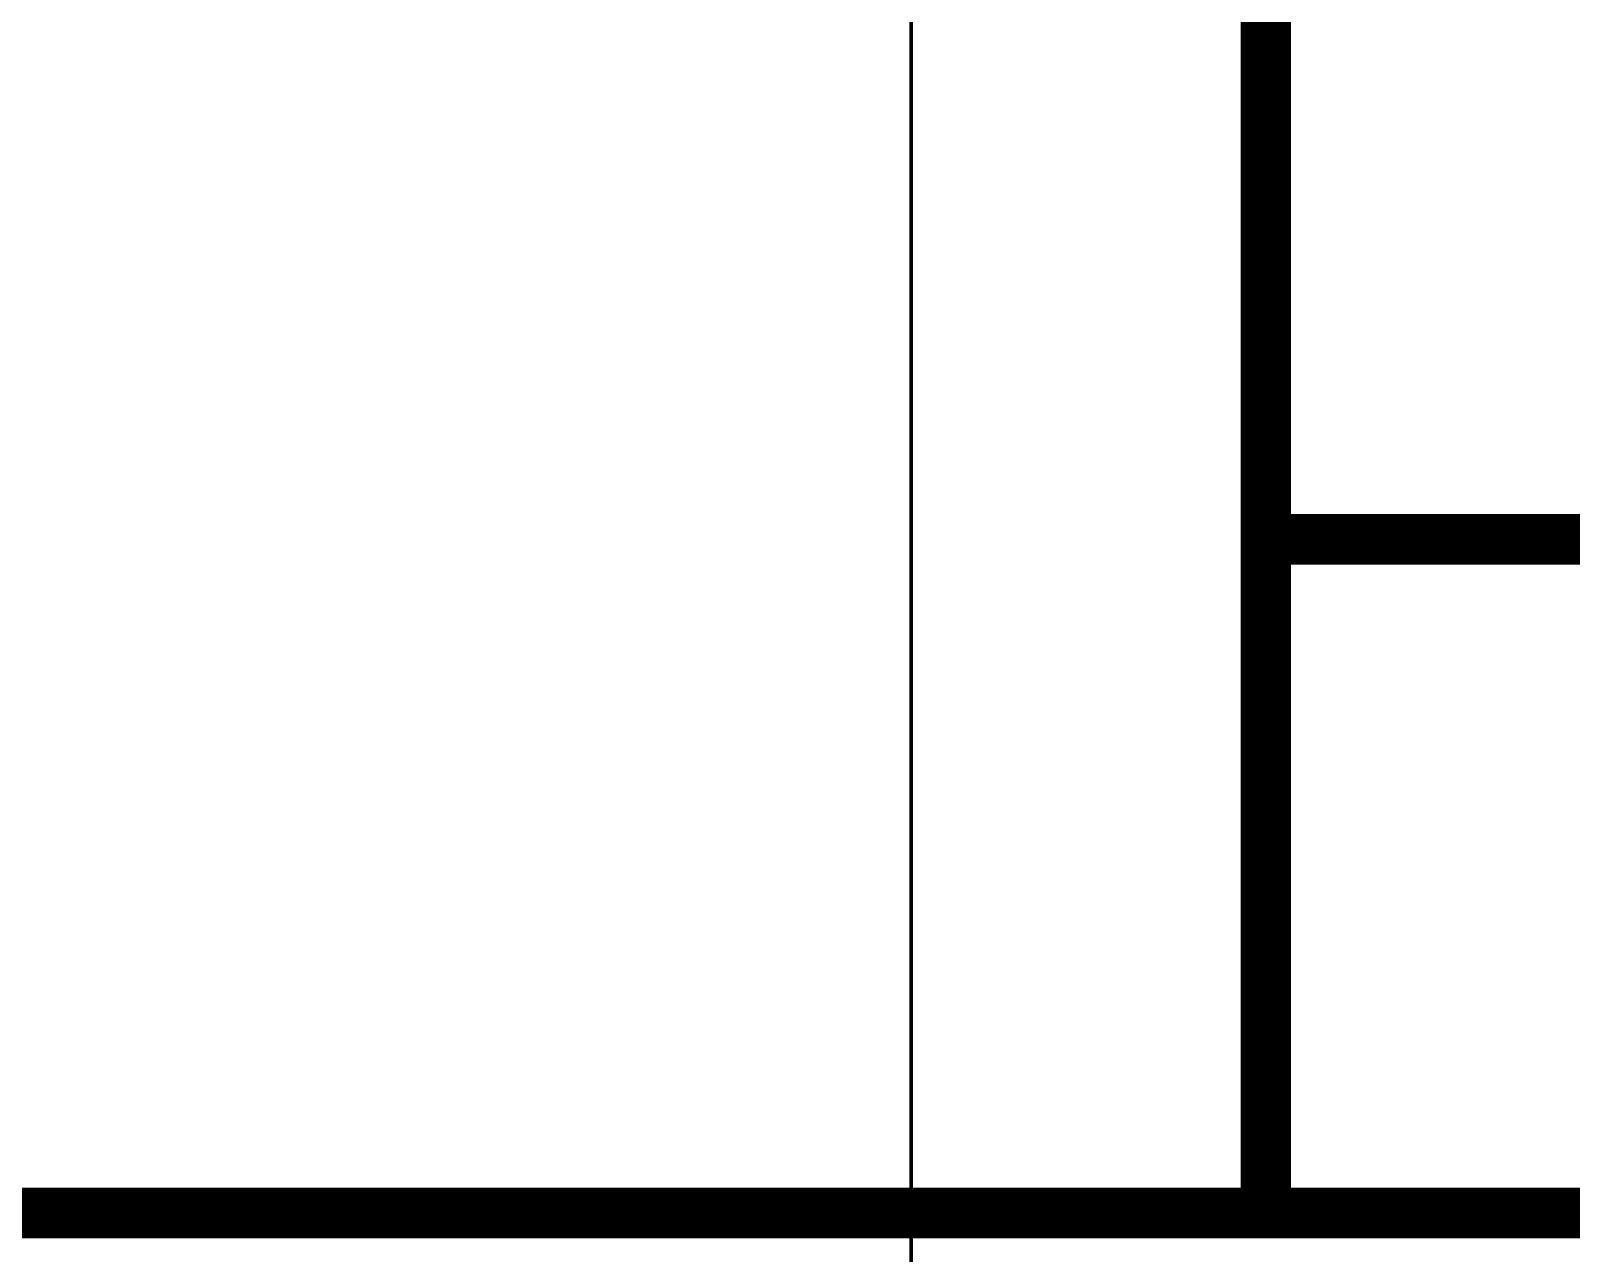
# Model space of a CAD drawing. Header units: millimetres. Extents: x -116965 to 323937, y 291661 to 566926.
# Drawn here: x -46993.5 to -46536.1, y 305025.4 to 305388.3 of the extents above; entities that cross this region are included whole.
import ezdxf

# ---------------------------------------------------------------- set-up
doc = ezdxf.new("R2010")
doc.units = ezdxf.units.MM
doc.layers.get('0').update_dxf_attribs({"lineweight": 18})
doc.layers.add('C00-00-00', color=7, linetype='Continuous')

msp = doc.modelspace()

# ---------------------------------------------------------------- linework, layer by layer
at = {"color": 1, "lineweight": -3, "ltscale": 5, "const_width": 15}
for points in [[(-46626.781129, 305037.326092), (-46626.781129, 306937.060883)], [(-46450.503252, 305237.298175), (-46626.781133, 305237.298175)], [(-48731.862637, 305037.326092), (-44132.448887, 305037.326092)]]:
    msp.add_lwpolyline(points, dxfattribs=at)
at = {"layer": 'C00-00-00', "lineweight": 100}
for points in [[(-47132.085971, 306937.060883), (-46732.113887, 306937.060883), (-46732.113887, 304937.340052), (-47132.085971, 304937.340052)], [(-46732.113887, 306937.060883), (-46532.141806, 306937.060883), (-46532.141806, 304937.340052), (-46732.113887, 304937.340052)]]:
    msp.add_lwpolyline(points, close=True, dxfattribs=at)

doc.saveas('drawing.dxf')
